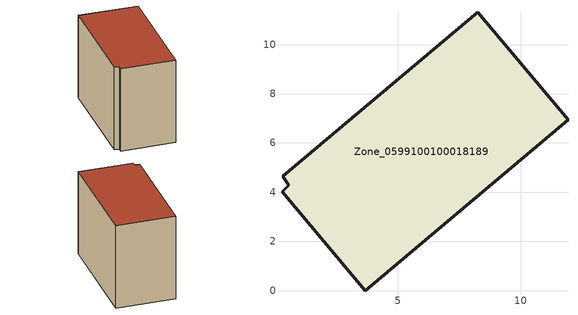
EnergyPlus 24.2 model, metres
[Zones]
Zone_0599100100018189
 floor ground (C_G): 0.29,4.02 0.57,4.28 0.33,4.65 8.25,11.31 11.92,6.94 3.68,0 z0
 wall outside (C_F): 11.92,6.94 8.25,11.31 0.33,4.65 0.57,4.28 0.29,4.02 3.68,0 11.92,6.94 z0:8.46
 roof outside (C_R): 0.57,4.28 0.29,4.02 3.68,0 11.92,6.94 8.25,11.31 0.33,4.65 z8.46
[BUILDING]
Pand.0599100100018189: North Axis=0; Terrain=City; Loads Convergence Tolerance Value=0.04; Temperature Convergence Tolerance Value=0.4; Solar Distribution=FullExterior; Maximum Number of Warmup Days=25; Minimum Number of Warmup Days=1
[Site:Location]
Rotterdam.The.Hague.AP_ZH_NLD Design_Conditions: Latitude=51.96; Longitude=4.45; Time Zone=1; Elevation=-4.5
[SITE:GROUNDTEMPERATURE:BUILDINGSURFACE]
18, 18, 18, 18, 18, 18, 18, 18, 18, 18, 18, 18
[MATERIAL] Thermal Absorptance=0.9; Solar Absorptance=0.7; Visible Absorptance=0.7
Name | Roughness | Thickness | Conductivity | Density | Specific Heat
G.TI.2015-2018 | MediumSmooth | 0.15 | 0.0428571 | 540 | 1210
F.TI.2015-2018 | Rough | 0.3 | 0.0666667 | 1920 | 840
R.TI.2015-2018 | MediumRough | 0.2 | 0.0333333 | 1500 | 1000
[CONSTRUCTION]
C_G: G.TI.2015-2018
C_F: F.TI.2015-2018
C_R: R.TI.2015-2018
[ZONE]
Zone_0599100100018189: Type=1; Multiplier=1; Ceiling Height=Autocalculate; Volume=Autocalculate; Floor Area=autocalculate; Part of Total Floor Area=Yes
[ZONEINFILTRATION:DESIGNFLOWRATE]
Infil_Zone_0599100100018189: Zone or ZoneList or Space or SpaceList=Zone_0599100100018189; Schedule=AlwaysOn; Design Flow Rate Calculation Method=Flow/Area; Flow Rate per Floor Area=0.0015; Constant Term Coefficient=1; Temperature Term Coefficient=0; Velocity Term Coefficient=0; Velocity Squared Term Coefficient=0
[HVACTEMPLATE:ZONE:IDEALLOADSAIRSYSTEM]
Zone_0599100100018189: Maximum Heating Supply Air Temperature=50; Minimum Cooling Supply Air Temperature=13; Maximum Heating Supply Air Humidity Ratio=0.0156; Minimum Cooling Supply Air Humidity Ratio=0.0077; Heating Limit=NoLimit; Cooling Limit=NoLimit; Dehumidification Control Type=ConstantSensibleHeatRatio; Cooling Sensible Heat Ratio=0.7; Dehumidification Setpoint=60; Humidification Control Type=None; Humidification Setpoint=30; Outdoor Air Method=None; Outdoor Air Flow Rate per Person=0.00944; Outdoor Air Flow Rate per Zone Floor Area=0; Outdoor Air Flow Rate per Zone=0; Demand Controlled Ventilation Type=None; Outdoor Air Economizer Type=NoEconomizer; Heat Recovery Type=None; Sensible Heat Recovery Effectiveness=0.7; Latent Heat Recovery Effectiveness=0.65
[ZONECONTROL:THERMOSTAT]
ThermostatControl_Zone_0599100100018189: Zone or ZoneList=Zone_0599100100018189; Control Type Schedule=DualSetpointControlType; Control 1=Thermostat_Zone_0599100100018189; Temperature Difference Between Cutout And Setpoint=0
[THERMOSTATSETPOINT:DUALSETPOINT]
Thermostat_Zone_0599100100018189: Heating Setpoint Temperature Schedule=HeatingSetpoint_Zone_0599100100018189; Cooling Setpoint Temperature Schedule=CoolingSetpoint_Zone_0599100100018189
[SCHEDULE:COMPACT]
HeatingSetpoint_Zone_0599100100018189: Through: 12/31, For: AllDays, Until: 24:00, 21
CoolingSetpoint_Zone_0599100100018189: Through: 12/31, For: AllDays, Until: 24:00, 24
DualSetpointControlType: Through: 12/31, For: AllDays, Until: 24:00, 4
AlwaysOn: Through: 12/31, For: AllDays, Until: 24:00, 1
